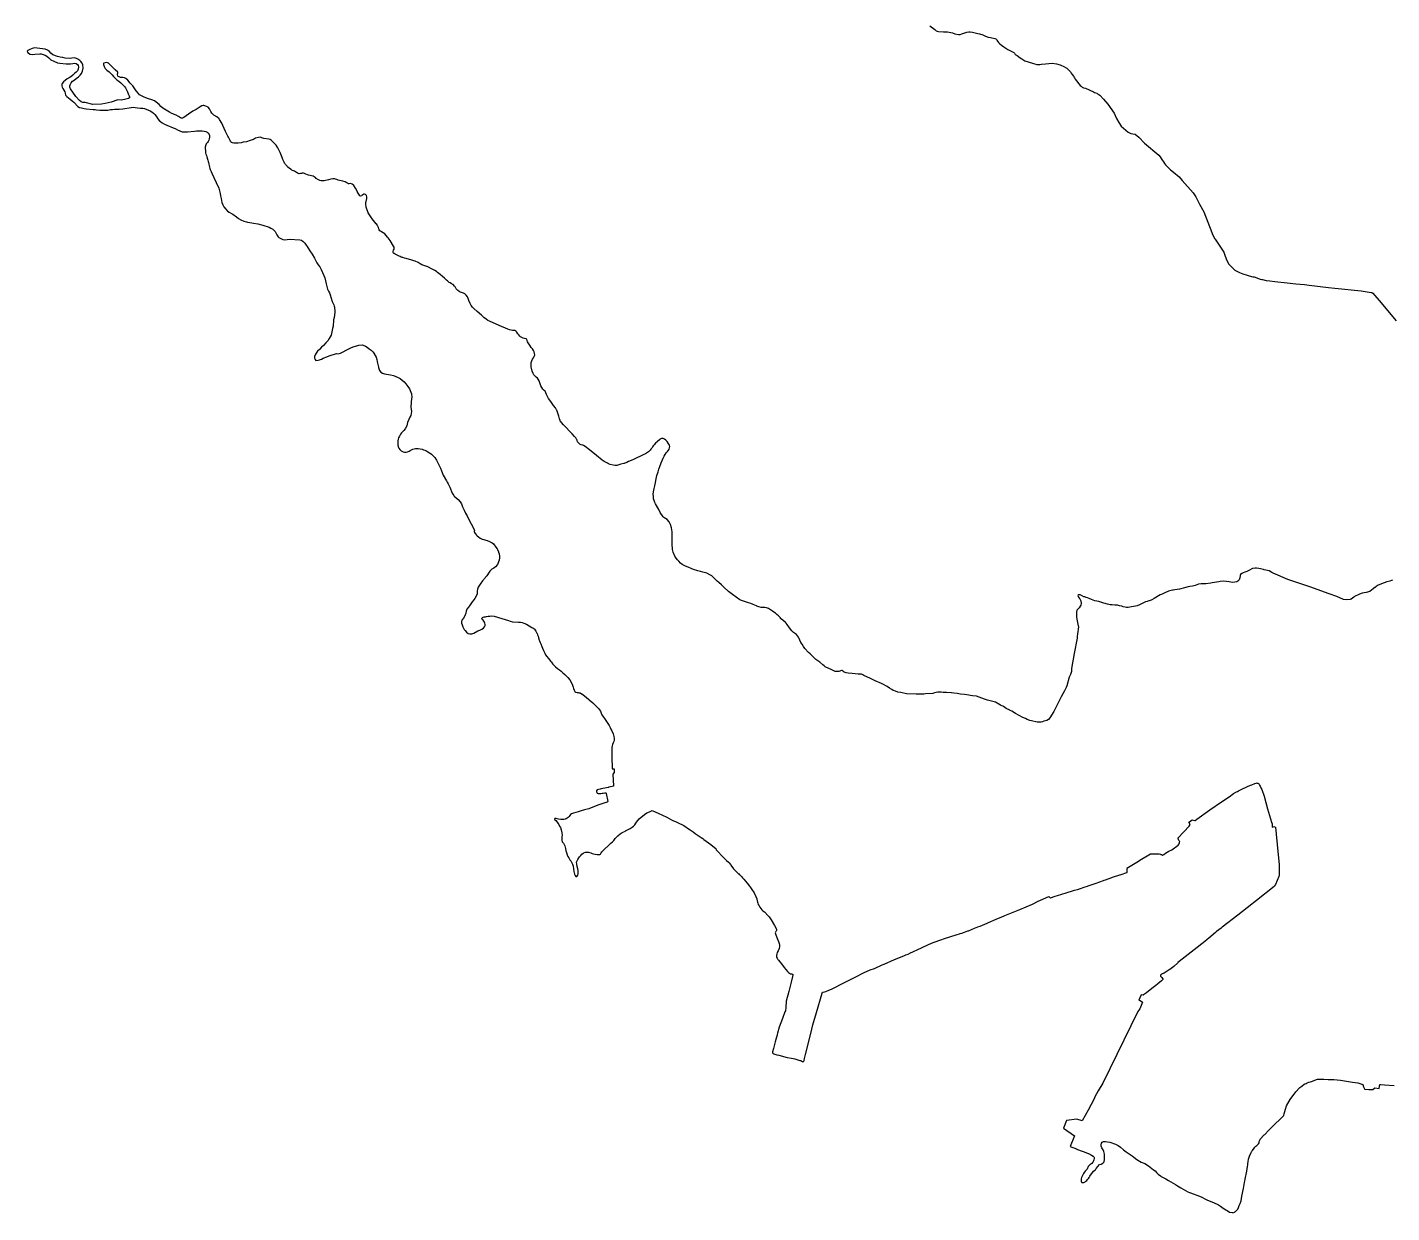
# Model space of a CAD drawing. Header units: inches. Extents: x 1341578 to 1502124, y 557203 to 748561.
# Drawn here: x 1469125 to 1472535, y 598715 to 601677 of the extents above; entities that cross this region are included whole.
import ezdxf

# ---------------------------------------------------------------- set-up
doc = ezdxf.new("R2010")
doc.units = ezdxf.units.IN
doc.header["$MEASUREMENT"] = 0
doc.layers.add('Zipcode', color=7, linetype='Continuous')

msp = doc.modelspace()

# ---------------------------------------------------------------- linework, layer by layer
at = {"layer": 'Zipcode'}
for points in [[(1471380.5, 601681), (1471393.2, 601671.6), (1471396.7, 601668.8), (1471399.4, 601667.5), (1471402.9, 601666.6), (1471414.9, 601666.2), (1471424.7, 601665.9), (1471437.8, 601663.6), (1471443.4, 601661.2), (1471452.8, 601659.1), (1471454.8, 601659), (1471457.1, 601659.4), (1471460.8, 601660.9), (1471463.6, 601662.1), (1471473.2, 601664.8), (1471478.1, 601665.8), (1471481.7, 601665.7), (1471487.3, 601664.9), (1471500.6, 601661.8), (1471505.2, 601660.9), (1471513.4, 601658.3), (1471520, 601655.4), (1471526.5, 601652.6), (1471532.4, 601651.4), (1471543.3, 601649.2), (1471545.4, 601648.5), (1471547.3, 601646.9), (1471548.4, 601645.2), (1471548.5, 601645.2), (1471550.3, 601642.2), (1471552.4, 601639.3), (1471555.4, 601636.2), (1471559.8, 601632.9), (1471565.5, 601628.7), (1471576, 601621.8), (1471591, 601614.3), (1471592.1, 601612.5), (1471592.9, 601611.1), (1471594.1, 601609.7), (1471595.9, 601608.4), (1471599.2, 601606.4), (1471606.8, 601601.2), (1471611.1, 601598.3), (1471618.5, 601593.8), (1471637.3, 601587.8), (1471648, 601584.5), (1471651.2, 601584.2), (1471656.1, 601584.5), (1471658.8, 601584.9), (1471660.1, 601585.1), (1471669.8, 601586.3), (1471686.6, 601587.7), (1471697.8, 601586), (1471706.6, 601583.5), (1471709.6, 601582.1), (1471714.4, 601579.8), (1471723.6, 601575.4), (1471728.6, 601570.3), (1471732, 601565.9), (1471734.4, 601562.6), (1471736.9, 601559.1), (1471739.5, 601555.2), (1471740.6, 601553.3), (1471742.2, 601550.7), (1471744.4, 601547.4), (1471756.3, 601532.1), (1471758.7, 601530.1), (1471761.9, 601528), (1471765.1, 601526.4), (1471769.7, 601524.9), (1471790, 601515.9), (1471792.6, 601514.7), (1471798, 601512.3), (1471800.2, 601511.4), (1471803.2, 601509.5), (1471805.5, 601507.5), (1471814.7, 601497.5), (1471825.9, 601484.9), (1471841.7, 601462.4), (1471844.1, 601457.2), (1471847.2, 601449.8), (1471853.1, 601439.3), (1471859.2, 601430.4), (1471876.7, 601415), (1471883.3, 601411.9), (1471888.5, 601410.7), (1471894.1, 601410), (1471902.8, 601403.1), (1471917.7, 601387.8), (1471953.2, 601357.4), (1471956.1, 601353.6), (1471958.8, 601349.2), (1471961.9, 601344.8), (1471964.4, 601341.5), (1471967.5, 601337.3), (1471970, 601333.9), (1471982.3, 601321), (1471990, 601315.3), (1472003.8, 601303.7), (1472011.8, 601294.3), (1472038.9, 601263.4), (1472042.2, 601258.8), (1472046, 601253.4), (1472055, 601235.5), (1472065.4, 601215.9), (1472085.4, 601164.2), (1472086.4, 601162.2), (1472092.4, 601149.6), (1472093.8, 601147.5), (1472104.2, 601132.9), (1472110.9, 601123), (1472115.2, 601115.7), (1472117.4, 601110.4), (1472119.3, 601105.1), (1472120.4, 601101.1), (1472122.1, 601096), (1472127.7, 601085.1), (1472134.6, 601078.4), (1472140.2, 601073.2), (1472143.4, 601070.6), (1472155, 601065), (1472163.2, 601061.3), (1472174.1, 601058), (1472179, 601056.4), (1472187.8, 601054.1), (1472191.1, 601053.5), (1472206.5, 601047.8), (1472210.5, 601047), (1472211.9, 601046.7), (1472221.5, 601044.8), (1472230.7, 601043.8), (1472243.3, 601042), (1472273.5, 601038.7), (1472295.6, 601036.6), (1472317, 601034.4), (1472323.1, 601033.8), (1472329.2, 601033.2), (1472377.2, 601027.5), (1472393, 601025.6), (1472458.4, 601018.4), (1472483.7, 601014.8), (1472485.5, 601014.5), (1472487.6, 601013.2), (1472493.3, 601007.5), (1472503.7, 600994.7), (1472546.3, 600944)], [(1472537.2, 600296), (1472534.5, 600295), (1472530.4, 600293.7), (1472523.3, 600291.4), (1472509.2, 600286.4), (1472499.7, 600282.2), (1472495, 600279), (1472493.5, 600277.8), (1472493.2, 600277.6), (1472489.6, 600274.9), (1472488.8, 600274.3), (1472480.3, 600267.3), (1472471.4, 600264.7), (1472461.5, 600263.7), (1472454.5, 600260.8), (1472452.8, 600260.1), (1472442.2, 600255.3), (1472440.2, 600253.6), (1472436.7, 600250.7), (1472436.7, 600250.7), (1472433.4, 600248.5), (1472430.9, 600247.9), (1472421, 600246.5), (1472414.9, 600247.7), (1472398.2, 600254.8), (1472378.6, 600262.1), (1472330.5, 600279), (1472300.5, 600289.1), (1472280.5, 600295.8), (1472275.6, 600297.9), (1472239.2, 600313.7), (1472235.7, 600315.3), (1472228.9, 600319), (1472225, 600319.9), (1472216.6, 600321.8), (1472214.8, 600322.3), (1472203.2, 600325.3), (1472197.4, 600326.2), (1472193.6, 600326), (1472186.9, 600324.6), (1472177.9, 600320.1), (1472173, 600317.9), (1472167.8, 600315.8), (1472163.8, 600313.9), (1472160.4, 600312.8), (1472157.5, 600310.4), (1472156.8, 600307.9), (1472155.3, 600301.3), (1472154.8, 600299.1), (1472153.5, 600296.6), (1472150.8, 600293.4), (1472147.7, 600291.8), (1472143.4, 600290.8), (1472136.9, 600290.4), (1472129.3, 600291.9), (1472122.5, 600292.9), (1472113.7, 600293), (1472106.8, 600292.2), (1472106.7, 600292.2), (1472103, 600291.9), (1472086.1, 600289.1), (1472082.7, 600288.5), (1472070.6, 600286.8), (1472063.8, 600286.7), (1472059, 600287), (1472052.6, 600286), (1472044.3, 600282.8), (1472037, 600280.9), (1472030.9, 600279.9), (1472026.1, 600278.8), (1472017, 600276.7), (1472004.5, 600273.6), (1471993.4, 600271.9), (1471989.3, 600271.1), (1471987.4, 600270.7), (1471977.5, 600268.1), (1471968.3, 600264.1), (1471962.8, 600261.8), (1471958.7, 600260.3), (1471956.7, 600259.1), (1471941.3, 600250.1), (1471935.5, 600246.7), (1471933.8, 600246), (1471928.6, 600243.9), (1471928.4, 600243.8), (1471924.3, 600242.9), (1471919.7, 600241.7), (1471914.5, 600239), (1471904.9, 600234.2), (1471899.1, 600231.7), (1471894.9, 600230.8), (1471884.6, 600229.1), (1471876.7, 600227.7), (1471872.3, 600227.5), (1471868.9, 600228), (1471864.1, 600229.2), (1471860.6, 600230.5), (1471860.3, 600230.6), (1471854.5, 600231.9), (1471849.9, 600233), (1471843.1, 600233.7), (1471836.6, 600233.9), (1471831.9, 600234.2), (1471825.2, 600235.8), (1471815.6, 600238), (1471808, 600240.9), (1471803, 600242.5), (1471793.3, 600244.4), (1471784.7, 600247.6), (1471779.4, 600250.3), (1471774.8, 600252.1), (1471771.4, 600252.9), (1471768.2, 600253.9), (1471765.9, 600254.6), (1471760.2, 600257.4), (1471756.2, 600258.8), (1471753.3, 600259.1), (1471751.6, 600259.2), (1471750.8, 600257.5), (1471752.5, 600253.7), (1471755.3, 600249.7), (1471755.4, 600249.5), (1471757.9, 600244.6), (1471758.9, 600238.4), (1471758.1, 600233.2), (1471756.7, 600230.6), (1471753.8, 600227), (1471750.7, 600223.4), (1471750, 600222.7), (1471748, 600220.5), (1471747.2, 600215), (1471747.4, 600203.4), (1471749.3, 600194.1), (1471750.9, 600186.1), (1471752, 600178.1), (1471751.8, 600174.5), (1471751.7, 600172.6), (1471750.6, 600167.4), (1471749.7, 600161.8), (1471749.1, 600155), (1471748.7, 600151.3), (1471741.5, 600112.6), (1471735, 600075.3), (1471734.5, 600067.8), (1471732, 600060.1), (1471729.2, 600053.2), (1471723, 600031.9), (1471721.6, 600028), (1471717, 600019.3), (1471709.1, 600004.1), (1471697.8, 599981.2), (1471691.1, 599967.3), (1471680.8, 599951.8), (1471677.3, 599948), (1471673, 599945.1), (1471669.8, 599944.2), (1471666.1, 599943.5), (1471663.9, 599942.3), (1471662.7, 599941.6), (1471659.5, 599941), (1471658.3, 599940.9), (1471648.9, 599940.8), (1471634.8, 599944.3), (1471630.8, 599945.2), (1471624.4, 599947.7), (1471619.8, 599949.8), (1471613.7, 599952.5), (1471604.5, 599957.8), (1471594.7, 599963.1), (1471585.6, 599968.3), (1471582, 599970.3), (1471581, 599970.9), (1471571.9, 599975.6), (1471564.7, 599979.9), (1471557.3, 599983.9), (1471545.1, 599990.8), (1471525.2, 599995.8), (1471517.9, 599998.5), (1471510.6, 600001.3), (1471497.1, 600005.7), (1471487.9, 600007), (1471473.4, 600009), (1471467.1, 600010.1), (1471457.8, 600011.4), (1471449, 600012.5), (1471440.5, 600013.5), (1471434.8, 600014.3), (1471434.1, 600014.4), (1471422.7, 600015), (1471414.5, 600015.2), (1471409, 600015.6), (1471403.9, 600016.3), (1471400.6, 600016.1), (1471396.7, 600014.9), (1471392.9, 600014), (1471388.7, 600013), (1471370, 600011.5), (1471366, 600011.4), (1471362.2, 600011.1), (1471358.2, 600011), (1471352.5, 600010.8), (1471346.5, 600010.6), (1471322.3, 600012.2), (1471308.5, 600014.8), (1471300.7, 600016), (1471294.8, 600018.1), (1471289.5, 600020.3), (1471285.6, 600022.3), (1471280.1, 600026.2), (1471274.3, 600030.3), (1471261.6, 600036.8), (1471261.6, 600036.8), (1471259.8, 600037.7), (1471244.6, 600044.2), (1471244.6, 600044.2), (1471230.8, 600050.9), (1471217.3, 600056.4), (1471215.9, 600057.6), (1471213.7, 600059.1), (1471210, 600060.9), (1471206.4, 600061.3), (1471206.2, 600061.3), (1471201.5, 600061), (1471194, 600061.4), (1471186.5, 600062.3), (1471176.8, 600063.5), (1471172.2, 600064.7), (1471166.5, 600066), (1471164.5, 600067.6), (1471163.4, 600068.9), (1471162.1, 600070.1), (1471159.8, 600070.3), (1471153.6, 600067.5), (1471152, 600067.4), (1471148.8, 600067.3), (1471144.5, 600067.7), (1471134.5, 600072.3), (1471128.5, 600075), (1471119.7, 600079.6), (1471117.2, 600081.6), (1471113.5, 600084.6), (1471106, 600091), (1471096.4, 600098), (1471091.3, 600102.5), (1471085.6, 600107.9), (1471081.5, 600111.5), (1471077.9, 600115.1), (1471068.3, 600125.5), (1471064.9, 600130.2), (1471061.6, 600135.6), (1471058.8, 600140.3), (1471056.2, 600146), (1471054.5, 600150.1), (1471052.7, 600153.6), (1471047.9, 600160.2), (1471045, 600162.1), (1471040, 600165.2), (1471036, 600169.6), (1471030.2, 600176.7), (1471028.4, 600179), (1471028.2, 600179.3), (1471026.3, 600182.8), (1471024.6, 600185), (1471021.9, 600188.6), (1471020.6, 600189.7), (1471013.5, 600195.8), (1471008.1, 600200.2), (1471007.3, 600201.7), (1471005.9, 600203.8), (1471002.9, 600207), (1470998.9, 600210.3), (1470995.2, 600213.1), (1470990.9, 600216.3), (1470988.1, 600218.1), (1470982.6, 600221.7), (1470977.6, 600224.8), (1470972.4, 600226.5), (1470968.3, 600227.4), (1470964.5, 600227.4), (1470964.3, 600227.4), (1470959.6, 600227.3), (1470953.5, 600229.1), (1470951.2, 600230), (1470948.9, 600231.1), (1470948.1, 600231.4), (1470943.6, 600233.3), (1470939.5, 600235.3), (1470933.7, 600237.7), (1470927.9, 600239.5), (1470915, 600243.6), (1470910.4, 600245.4), (1470906.2, 600247), (1470887.4, 600259.9), (1470884.2, 600262.3), (1470877.8, 600267.4), (1470866.4, 600278), (1470860.1, 600283.8), (1470853.4, 600290), (1470849.7, 600293.3), (1470844.7, 600298.7), (1470836, 600306.3), (1470831.3, 600309.2), (1470823.5, 600313.5), (1470813.6, 600316), (1470807.6, 600317.9), (1470801.1, 600319.5), (1470790.1, 600322.6), (1470784.6, 600324.7), (1470782.7, 600325.7), (1470778.5, 600327.9), (1470768.5, 600331.4), (1470765.1, 600333.3), (1470762.2, 600335.2), (1470758.1, 600338.7), (1470753.5, 600343.3), (1470750.5, 600346.3), (1470746.9, 600350.5), (1470743.9, 600355.6), (1470739.7, 600366.2), (1470738.2, 600372.8), (1470737.7, 600377.8), (1470737.2, 600381.6), (1470737, 600398.6), (1470737.3, 600411.5), (1470736.8, 600416.8), (1470736.2, 600421.8), (1470735, 600426.8), (1470732.7, 600435.1), (1470729.9, 600441.2), (1470724.6, 600447.8), (1470720.6, 600450.1), (1470718.9, 600451), (1470716, 600452.5), (1470714.3, 600454.4), (1470710.8, 600458.8), (1470710.3, 600459.8), (1470707.2, 600465.3), (1470703.7, 600472.8), (1470695.6, 600486.5), (1470693.8, 600490.3), (1470691.9, 600495), (1470690.7, 600499.2), (1470690, 600505), (1470689.9, 600510.4), (1470690.6, 600516.7), (1470692.2, 600524.5), (1470693.3, 600531.3), (1470699, 600557.6), (1470702.2, 600566.9), (1470703.9, 600572.9), (1470706.2, 600580), (1470709.1, 600589.2), (1470714.5, 600600.8), (1470716.8, 600605.6), (1470719.5, 600610), (1470722.2, 600613.8), (1470725.2, 600617), (1470727.7, 600620.3), (1470729.4, 600623.1), (1470731, 600629.8), (1470730.4, 600632.8), (1470727.4, 600638), (1470724.1, 600642.7), (1470720.8, 600645.9), (1470717.9, 600648.2), (1470714.8, 600649.7), (1470712.4, 600649.9), (1470710, 600649.6), (1470707.2, 600648.4), (1470705.8, 600647.4), (1470699.8, 600641.6), (1470695.5, 600637.8), (1470692.1, 600634.1), (1470689.7, 600631.2), (1470687.9, 600628.7), (1470685.9, 600626), (1470684, 600623.3), (1470681.8, 600620.3), (1470678, 600616.5), (1470670.1, 600611.6), (1470666.5, 600610), (1470662.5, 600608), (1470657.5, 600605.5), (1470648.5, 600601.6), (1470645, 600600.1), (1470640, 600597.6), (1470634.4, 600594.9), (1470628, 600592.3), (1470623.3, 600590), (1470622.6, 600589.7), (1470617, 600587.5), (1470616.4, 600587.2), (1470609.1, 600585.5), (1470598.6, 600582.6), (1470594.6, 600582.5), (1470589.3, 600583.1), (1470589.2, 600583.1), (1470582.2, 600584.8), (1470577.9, 600586.8), (1470575, 600588.1), (1470571.8, 600589.5), (1470567.3, 600592), (1470561.8, 600596.1), (1470548, 600607.1), (1470530.3, 600621.6), (1470519.4, 600629.9), (1470515.5, 600632.7), (1470513.5, 600633.5), (1470509.9, 600634), (1470509.8, 600634), (1470506.7, 600635.2), (1470502.8, 600638.7), (1470500.6, 600641.5), (1470499.2, 600644.9), (1470498.4, 600647.3), (1470498.1, 600648.1), (1470495.9, 600651.2), (1470492.9, 600654.6), (1470486.7, 600661.5), (1470465.5, 600683.9), (1470460.1, 600689.7), (1470458.1, 600691.8), (1470456.9, 600694.6), (1470455.4, 600698.7), (1470455.3, 600699.3), (1470453.6, 600705.9), (1470452, 600710.8), (1470450.3, 600715.9), (1470448.4, 600720.7), (1470448.1, 600721.3), (1470445.5, 600726.1), (1470440.1, 600732.6), (1470436.9, 600737.2), (1470433.6, 600742.1), (1470428.3, 600750.1), (1470423.3, 600759.4), (1470421.6, 600764), (1470419.4, 600767.9), (1470417.5, 600769.9), (1470413.9, 600773.1), (1470411.6, 600777.1), (1470409.1, 600781.8), (1470404.4, 600794.3), (1470402.3, 600798.4), (1470400.1, 600800.8), (1470397.3, 600803.1), (1470394.4, 600805.8), (1470391.7, 600808.8), (1470389.3, 600812.5), (1470387.1, 600818.2), (1470385, 600828.8), (1470384.8, 600834.6), (1470384.9, 600839.9), (1470386, 600843.9), (1470388.1, 600848.2), (1470390.5, 600851.5), (1470392.3, 600854.7), (1470393.4, 600859.1), (1470393.2, 600862.6), (1470392.1, 600866.3), (1470390.5, 600869.5), (1470387.7, 600873.9), (1470384.8, 600877.4), (1470382.2, 600881.5), (1470378.8, 600886.1), (1470375.6, 600891.5), (1470374.6, 600894.5), (1470373.5, 600897.7), (1470371.9, 600899.1), (1470368.1, 600900.1), (1470364.8, 600900.7), (1470361, 600902.1), (1470357.9, 600904.2), (1470356.5, 600905.7), (1470353.7, 600908.8), (1470351.5, 600911.6), (1470348.7, 600915.3), (1470346.4, 600918.1), (1470344, 600919.4), (1470342.2, 600919.8), (1470340.2, 600919.7), (1470337.9, 600919.8), (1470334.7, 600920.4), (1470330.9, 600921.4), (1470326.1, 600923.3), (1470304.3, 600932.5), (1470280.8, 600942.8), (1470276.5, 600944.5), (1470271.8, 600947.8), (1470266.2, 600951.9), (1470260.4, 600958.3), (1470249.9, 600966.9), (1470241, 600974.6), (1470237.8, 600977.8), (1470235.1, 600982.1), (1470231.8, 600987), (1470228.7, 600994.5), (1470227.2, 600999.4), (1470226, 601002.1), (1470225.3, 601003.6), (1470222.2, 601008), (1470218.9, 601011.1), (1470215.2, 601012.9), (1470210.8, 601014.5), (1470207.6, 601015.8), (1470204.5, 601017.5), (1470204.2, 601017.7), (1470201.3, 601019.3), (1470197.6, 601023.9), (1470195.3, 601027.5), (1470194.3, 601028.9), (1470193, 601030.8), (1470189.7, 601034.5), (1470185.8, 601036.6), (1470182.6, 601038.4), (1470180, 601040), (1470177.2, 601042.1), (1470176.6, 601042.6), (1470175.3, 601043.8), (1470173.1, 601045.7), (1470168, 601050.6), (1470163, 601054.5), (1470156.9, 601059.8), (1470153.8, 601062.3), (1470150.8, 601064.8), (1470148, 601067.1), (1470148, 601067.2), (1470144, 601070), (1470139, 601072.5), (1470124.6, 601079.2), (1470124.2, 601079.3), (1470111.3, 601084.1), (1470107.4, 601086.1), (1470102.3, 601089.2), (1470094.7, 601092.5), (1470091.7, 601093.8), (1470086.6, 601095.3), (1470071.9, 601099.4), (1470067.9, 601100.7), (1470063.6, 601101.7), (1470062.5, 601102.1), (1470059.4, 601103.1), (1470057.4, 601104.2), (1470054.9, 601105.6), (1470044.6, 601110.7), (1470042.4, 601112), (1470040.9, 601113.2), (1470039.7, 601114.8), (1470039.4, 601116.8), (1470040.6, 601120.2), (1470042, 601123.3), (1470042.6, 601125.5), (1470042, 601127.5), (1470040.4, 601130.5), (1470032.2, 601144.6), (1470027.2, 601151), (1470026.1, 601152.4), (1470025.6, 601153), (1470018.8, 601161.1), (1470010.5, 601166.5), (1470007.8, 601167.8), (1470006.3, 601169.1), (1470005.1, 601171.1), (1470004.3, 601173.3), (1470002.8, 601177.2), (1470001.5, 601180.1), (1470000.5, 601181.6), (1469999.4, 601183.5), (1469998.1, 601185.8), (1469997.9, 601186.2), (1469997.7, 601186.4), (1469987, 601198.7), (1469981.9, 601206), (1469977.2, 601213.8), (1469972.4, 601227.8), (1469972.2, 601228.3), (1469971.4, 601235.3), (1469971.3, 601238.8), (1469973.9, 601249.9), (1469974.1, 601253.4), (1469973.1, 601257.2), (1469971, 601259.6), (1469968.3, 601260.3), (1469966, 601260.2), (1469963.7, 601258.8), (1469961.7, 601257.1), (1469961.1, 601256.5), (1469958.5, 601255.1), (1469957.8, 601255.1), (1469956.3, 601256), (1469949.7, 601266.8), (1469948.7, 601269.7), (1469945.7, 601275.2), (1469941.1, 601282), (1469937.6, 601285.7), (1469933, 601286.9), (1469930.1, 601286.2), (1469927.8, 601286.1), (1469925.3, 601287.5), (1469922.5, 601289.8), (1469919.7, 601291.4), (1469914.2, 601292.8), (1469905.3, 601294.5), (1469902.2, 601295.4), (1469898.7, 601296.8), (1469896, 601297.8), (1469892.8, 601298.4), (1469888.6, 601298.6), (1469884.2, 601297.4), (1469878, 601296.2), (1469867.3, 601293.9), (1469864.1, 601293.6), (1469860, 601294), (1469856.8, 601294.6), (1469852.9, 601295.8), (1469847.2, 601299.4), (1469845.4, 601301.8), (1469842.4, 601303.8), (1469839.5, 601305), (1469835.5, 601306), (1469832.1, 601306.9), (1469828.6, 601307.7), (1469825.6, 601308.9), (1469821.8, 601310.5), (1469817.9, 601312.2), (1469815.4, 601312.9), (1469812.3, 601312.9), (1469810.8, 601312.3), (1469808.1, 601311.6), (1469804.7, 601311.5), (1469802.1, 601312), (1469799.8, 601313.3), (1469797.9, 601314.6), (1469795.5, 601316.2), (1469793.4, 601317.5), (1469788.5, 601319.5), (1469786.8, 601320.7), (1469785, 601322), (1469781.1, 601324.8), (1469776, 601328.7), (1469774.9, 601330.1), (1469771.6, 601334), (1469770.9, 601334.8), (1469769.5, 601336.2), (1469768.4, 601338.1), (1469767.2, 601340.5), (1469765.7, 601344), (1469764.3, 601346.7), (1469762.8, 601351.7), (1469760.9, 601356.1), (1469757.2, 601364.7), (1469756.1, 601367.8), (1469753.9, 601371.1), (1469751.5, 601375.9), (1469747.2, 601382.4), (1469742.5, 601388), (1469739, 601391.4), (1469734.9, 601395.3), (1469732.3, 601397.1), (1469729.1, 601397.6), (1469716.7, 601399.3), (1469711.2, 601401.4), (1469708.1, 601402.6), (1469703.1, 601401.9), (1469696.1, 601400.3), (1469690.8, 601397.2), (1469682.5, 601394), (1469672.9, 601391.4), (1469664.7, 601389.9), (1469659.7, 601388.9), (1469652.3, 601387.5), (1469645.3, 601387.5), (1469643.6, 601387.5), (1469641.4, 601387.8), (1469637.9, 601388.3), (1469636.4, 601389.2), (1469635.8, 601389.7), (1469633.3, 601392.1), (1469632.4, 601394.3), (1469631.9, 601395.7), (1469628.1, 601402.6), (1469626.6, 601405.5), (1469624, 601410.6), (1469620.4, 601417), (1469613.8, 601431.7), (1469611.5, 601437.9), (1469605.7, 601447.3), (1469605, 601448.4), (1469599.5, 601453.3), (1469591.9, 601457.6), (1469586.5, 601462.4), (1469584, 601467), (1469580.9, 601473.2), (1469577.5, 601477.5), (1469569.5, 601481.4), (1469567, 601481.7), (1469565, 601481.9), (1469561.5, 601481.2), (1469557.5, 601478.8), (1469547.1, 601471.6), (1469538.8, 601467.4), (1469528.2, 601460.5), (1469516.5, 601451.9), (1469513.4, 601450.4), (1469510.6, 601450.1), (1469508, 601450.8), (1469503.3, 601454.1), (1469497.9, 601457.9), (1469486.7, 601462.2), (1469481.1, 601465.4), (1469472.6, 601470.6), (1469464.3, 601475.4), (1469459.5, 601479.7), (1469454.7, 601484.4), (1469443.3, 601493.8), (1469436.7, 601496.3), (1469428.4, 601498.2), (1469417.6, 601502.4), (1469410.6, 601505.7), (1469406, 601508.9), (1469403, 601511.9), (1469397.9, 601518.6), (1469389.3, 601530.7), (1469384.3, 601536.2), (1469382.9, 601537.7), (1469376.4, 601544.9), (1469371.5, 601549.3), (1469368.8, 601551), (1469364.6, 601552.2), (1469361.5, 601552.1), (1469358.3, 601552.2), (1469355.1, 601553.1), (1469352.8, 601554.6), (1469351.5, 601556.1), (1469350.7, 601559.1), (1469351.1, 601560.8), (1469351.8, 601562.8), (1469352.1, 601564), (1469352.1, 601565), (1469344.9, 601571.2), (1469341.7, 601574), (1469336.9, 601578.9), (1469332.7, 601583.5), (1469328.1, 601587.6), (1469326.2, 601588.1), (1469323.4, 601588.9), (1469320, 601588.8), (1469317.1, 601588), (1469316.2, 601586.6), (1469316, 601584), (1469317.2, 601579.2), (1469319.7, 601574.3), (1469324.1, 601569.8), (1469329.7, 601565.9), (1469337.3, 601558.1), (1469340.7, 601554.6), (1469345.1, 601550.3), (1469349.6, 601546.2), (1469354.3, 601542.4), (1469359, 601538.5), (1469364.4, 601533.7), (1469368, 601529.5), (1469370.8, 601525.8), (1469373.7, 601521.2), (1469376.3, 601515.9), (1469377.7, 601511.2), (1469379.8, 601506), (1469380.6, 601503.8), (1469380.6, 601500.8), (1469378.3, 601499.3), (1469372, 601497.3), (1469360.8, 601495.6), (1469352, 601495.7), (1469335.1, 601490.5), (1469320.1, 601487.2), (1469311, 601485.6), (1469289, 601484.5), (1469270.4, 601489), (1469264.3, 601489.4), (1469259.9, 601490.9), (1469255.9, 601494.2), (1469247.1, 601504), (1469233.4, 601523.1), (1469231.7, 601527.3), (1469231.8, 601530.6), (1469232.9, 601533.6), (1469235, 601538.1), (1469238.4, 601542.4), (1469242.5, 601545.4), (1469247.7, 601549), (1469253.2, 601553.3), (1469257.9, 601557.9), (1469261.1, 601562.2), (1469263.6, 601567.5), (1469265.2, 601575.2), (1469264.4, 601583.1), (1469262.2, 601587.4), (1469259.4, 601591.8), (1469256.9, 601594.6), (1469252, 601597.8), (1469248.3, 601599.7), (1469243.5, 601600.6), (1469230.1, 601599.4), (1469220.5, 601600.1), (1469214.2, 601601.4), (1469208, 601602.6), (1469200.6, 601604.2), (1469188.9, 601608.8), (1469184.6, 601612.8), (1469181.1, 601616.8), (1469176.2, 601620.4), (1469170.3, 601622.3), (1469163.7, 601623.5), (1469150.5, 601625.5), (1469144.7, 601625.6), (1469137.5, 601623.9), (1469129.9, 601620.7), (1469126.8, 601619), (1469125.5, 601617.8), (1469125.8, 601615.2), (1469127.9, 601612.9), (1469128.1, 601612.6), (1469132.3, 601610.5), (1469137.4, 601609.6), (1469144.6, 601610.4), (1469156.5, 601611.3), (1469160.5, 601610.8), (1469165.5, 601609.5), (1469170, 601607.5), (1469174, 601604.8), (1469178.9, 601600.7), (1469184.5, 601596.2), (1469191.4, 601592.4), (1469200.9, 601588.5), (1469206.6, 601587.3), (1469222.9, 601586.1), (1469228, 601586.1), (1469233.3, 601586.2), (1469239.1, 601587.1), (1469243.3, 601587.4), (1469247.8, 601586.4), (1469251.3, 601584), (1469252.7, 601581.8), (1469253.7, 601578.2), (1469252.7, 601573), (1469250.6, 601568.6), (1469247.7, 601565.2), (1469243.7, 601561.8), (1469239.6, 601557.7), (1469234.3, 601553.7), (1469229.8, 601550.9), (1469225.2, 601548.2), (1469220.2, 601544.5), (1469215.9, 601541.3), (1469213, 601537.2), (1469212.1, 601534.6), (1469211.9, 601530.8), (1469212.9, 601527.5), (1469214.4, 601524.1), (1469216.9, 601520.4), (1469219.1, 601515.9), (1469219.9, 601512.3), (1469221.2, 601508.1), (1469224.3, 601504.1), (1469228.3, 601500.7), (1469232.5, 601497.7), (1469237.9, 601493.4), (1469241.5, 601490.2), (1469251.9, 601479.6), (1469256, 601477), (1469260.6, 601475.9), (1469267.7, 601474.6), (1469272.9, 601473.8), (1469290.3, 601472.1), (1469294.7, 601471.8), (1469298.7, 601471.3), (1469306.5, 601470.5), (1469314.8, 601470.2), (1469321.3, 601470), (1469326.6, 601470.2), (1469330, 601470.8), (1469333.2, 601471.6), (1469338.3, 601472.1), (1469343.7, 601472.4), (1469349.5, 601472.4), (1469355.1, 601472.3), (1469364, 601473.4), (1469385.1, 601477.1), (1469389.8, 601477.3), (1469394.9, 601477.1), (1469400.9, 601476.1), (1469408.1, 601475.5), (1469414.3, 601474.9), (1469418.6, 601474), (1469432.9, 601468.3), (1469436.6, 601466.3), (1469440.7, 601463), (1469444.3, 601459.1), (1469447.2, 601455.1), (1469451.6, 601448.8), (1469455, 601444.7), (1469458, 601441.8), (1469462.3, 601438.4), (1469468.6, 601435.1), (1469474, 601432.7), (1469489.7, 601426.3), (1469494.8, 601424), (1469501, 601421.1), (1469506.6, 601418.5), (1469512.1, 601416.4), (1469516.4, 601415.7), (1469521.1, 601415.7), (1469524.2, 601416.1), (1469525.8, 601416.4), (1469543.6, 601417.9), (1469548.4, 601418.5), (1469552.4, 601418.6), (1469557.6, 601418.5), (1469562.2, 601418.3), (1469567.6, 601417.4), (1469571.5, 601416.6), (1469575.2, 601415), (1469577.7, 601412.9), (1469579.6, 601409.8), (1469580.5, 601406.5), (1469580.5, 601402.6), (1469579.8, 601398.5), (1469578.8, 601395.2), (1469577.4, 601392.2), (1469575.4, 601389.5), (1469573.5, 601387.1), (1469572.8, 601386.2), (1469571.8, 601384), (1469570, 601377.7), (1469570.6, 601365.5), (1469571.1, 601363.4), (1469572, 601359.9), (1469572.9, 601356.7), (1469573.8, 601353.8), (1469574.8, 601351.3), (1469575.1, 601350.2), (1469576.6, 601345.6), (1469577.7, 601341.9), (1469577.7, 601341.8), (1469578.4, 601339.4), (1469580.5, 601328.2), (1469581.4, 601324.4), (1469582.2, 601321.9), (1469584.6, 601316.7), (1469586.4, 601313.1), (1469591.7, 601301.9), (1469597.6, 601289.6), (1469599.5, 601285.5), (1469602.3, 601279.2), (1469604.2, 601275.1), (1469606.2, 601268.6), (1469607.7, 601261.9), (1469608.6, 601255.8), (1469609.7, 601249.7), (1469610.5, 601244.6), (1469611.7, 601239.4), (1469614.1, 601233.6), (1469616.8, 601228.4), (1469621.4, 601222.5), (1469625.8, 601218.2), (1469629.7, 601215), (1469635.5, 601212.2), (1469639.5, 601210), (1469648.1, 601203.3), (1469653, 601199.6), (1469659.2, 601196.3), (1469666.4, 601193.1), (1469673.1, 601191), (1469676, 601190.5), (1469681.7, 601189.7), (1469686.2, 601188.9), (1469691, 601188.2), (1469701.9, 601186.1), (1469714.3, 601182.9), (1469730.3, 601177.5), (1469734, 601175.7), (1469739.1, 601172.9), (1469742.7, 601169.6), (1469744.6, 601167.1), (1469746.2, 601164), (1469748.7, 601159.1), (1469752, 601154), (1469754.4, 601151.8), (1469763.9, 601147.4), (1469769, 601146.4), (1469780.9, 601147.6), (1469806.8, 601146.4), (1469810.5, 601145), (1469814.5, 601142.4), (1469819, 601137.6), (1469822, 601133.2), (1469824.7, 601129.5), (1469827.3, 601125.4), (1469831.7, 601118.5), (1469837, 601110.5), (1469843.2, 601100.1), (1469847, 601092.3), (1469849.3, 601088.8), (1469852.4, 601084.1), (1469856.2, 601078.8), (1469860.1, 601071.8), (1469863.5, 601064.2), (1469866.8, 601057.4), (1469869.4, 601051.4), (1469872.7, 601036.5), (1469874.3, 601030), (1469875.9, 601023.2), (1469877.9, 601018.1), (1469880.3, 601013.7), (1469882.3, 601008.9), (1469887.6, 600991.9), (1469889.6, 600987.3), (1469891.1, 600983.4), (1469892.2, 600980.1), (1469892.9, 600977.6), (1469893.5, 600973.9), (1469893.8, 600972), (1469893.7, 600965.8), (1469893.1, 600958), (1469892.1, 600952), (1469890.9, 600946), (1469890.5, 600940), (1469890.2, 600936.1), (1469889.6, 600930.9), (1469888.2, 600924.4), (1469886.4, 600916.7), (1469884.6, 600907.8), (1469882.6, 600904.1), (1469880.2, 600899.3), (1469876.5, 600894.1), (1469871.9, 600889), (1469865.5, 600882.5), (1469860.5, 600877.8), (1469855.4, 600872.6), (1469850.9, 600868), (1469847, 600862.9), (1469844.8, 600858.5), (1469843.6, 600854.5), (1469843.6, 600850.4), (1469844.8, 600846.9), (1469846.6, 600844.6), (1469852.4, 600845.2), (1469855.5, 600846.1), (1469860.8, 600848.3), (1469864.9, 600850.2), (1469873.7, 600854), (1469879.6, 600856.7), (1469898.2, 600861.8), (1469902.3, 600861.6), (1469907.8, 600862.7), (1469914.5, 600866.3), (1469922.1, 600870.8), (1469934.1, 600876.1), (1469939.8, 600878.6), (1469954.1, 600882.9), (1469962.1, 600884), (1469968.7, 600881.6), (1469970.7, 600880.9), (1469975.2, 600877.7), (1469980.2, 600874), (1469984.8, 600870.3), (1469988.6, 600866.5), (1469992.3, 600861.8), (1469992.6, 600861.4), (1469997.2, 600852.8), (1469999, 600847.2), (1470000, 600842.1), (1470000.7, 600838.2), (1470002.9, 600828.2), (1470003.2, 600826.9), (1470005.8, 600820.1), (1470008.9, 600815.5), (1470013.1, 600812.7), (1470018.3, 600811.2), (1470022.8, 600810.6), (1470033.4, 600808.6), (1470040.9, 600807.1), (1470052.1, 600802.5), (1470056.9, 600799.8), (1470062.2, 600795.9), (1470066.9, 600791.2), (1470071.2, 600786), (1470076.4, 600779.4), (1470080.5, 600773.9), (1470084.1, 600765.9), (1470085.5, 600761.4), (1470085.6, 600760.4), (1470086.7, 600754.2), (1470086.8, 600753.4), (1470086, 600748.7), (1470084.7, 600741.5), (1470084.4, 600736.7), (1470084.1, 600732.6), (1470084.1, 600727.4), (1470084.7, 600723.3), (1470085.3, 600717.3), (1470085, 600712.7), (1470083.7, 600707.6), (1470081.7, 600703), (1470079.2, 600697.7), (1470076, 600689.8), (1470073.6, 600681.5), (1470070.1, 600674.3), (1470066.3, 600669.4), (1470060.9, 600663.9), (1470057.7, 600660.3), (1470055.4, 600655.9), (1470053.5, 600651.6), (1470052.1, 600648.1), (1470051.5, 600644.4), (1470051.1, 600639.6), (1470051.6, 600633.4), (1470052.2, 600630.8), (1470052.5, 600629.4), (1470054.2, 600625.3), (1470056.6, 600622), (1470059.7, 600619.4), (1470064.6, 600616.7), (1470068.5, 600615.6), (1470072.1, 600615.6), (1470075.6, 600616.2), (1470079.7, 600618.1), (1470082.6, 600619.8), (1470085.6, 600621.5), (1470089.2, 600623.1), (1470092.2, 600623.9), (1470092.4, 600623.9), (1470095.3, 600624.5), (1470098.5, 600624.7), (1470102.1, 600624.6), (1470112.4, 600622.9), (1470115.2, 600621.8), (1470118.9, 600620.7), (1470121.5, 600619.5), (1470126.6, 600616.7), (1470130.8, 600613.9), (1470132.4, 600612.8), (1470135.3, 600610.7), (1470140, 600606.5), (1470141.2, 600605.2), (1470144.3, 600602), (1470148.1, 600595.9), (1470151.7, 600589.4), (1470157.8, 600576.1), (1470160.6, 600569), (1470164.8, 600558.1), (1470173.1, 600543.9), (1470174.8, 600540.9), (1470177.2, 600536.9), (1470177.4, 600536.4), (1470181.3, 600527.9), (1470187.6, 600513), (1470188.8, 600510.5), (1470191.6, 600507), (1470192.6, 600505.9), (1470202.6, 600497.7), (1470207.4, 600491.7), (1470210.3, 600486.2), (1470213.4, 600479.2), (1470215.1, 600475.4), (1470217.1, 600470.9), (1470220.8, 600463.3), (1470222.8, 600459.5), (1470224.3, 600456.6), (1470227.4, 600450.4), (1470242.1, 600422.6), (1470242.8, 600420.1), (1470242.3, 600418.4), (1470242.4, 600416.5), (1470242.9, 600414.7), (1470244.7, 600412.1), (1470245.4, 600411.3), (1470248.2, 600408), (1470249.5, 600406.6), (1470252.7, 600403.8), (1470257.3, 600400.9), (1470262.3, 600398.1), (1470266, 600397.1), (1470271.2, 600396), (1470275, 600395), (1470280.8, 600392.4), (1470284, 600391.1), (1470287.1, 600389.5), (1470290.8, 600387), (1470296.7, 600378.7), (1470299.4, 600374.4), (1470300.3, 600372.5), (1470303, 600366.6), (1470303.3, 600365.9), (1470304.5, 600361.7), (1470305.7, 600356), (1470305.9, 600352), (1470304.9, 600346.2), (1470300.1, 600335.4), (1470295.1, 600328.8), (1470291.5, 600326), (1470289.7, 600324.9), (1470286.5, 600323.3), (1470284.5, 600321.8), (1470281.6, 600318.7), (1470279.6, 600315.5), (1470278.3, 600313), (1470275.9, 600308.8), (1470274.2, 600306.8), (1470267.5, 600299), (1470266.2, 600297.4), (1470263.2, 600293.9), (1470257.6, 600285.5), (1470251.8, 600278.1), (1470250.3, 600273.6), (1470249.7, 600268), (1470249.3, 600262), (1470247.3, 600256), (1470244.1, 600250.3), (1470241.3, 600246.5), (1470237.2, 600241.9), (1470230.4, 600232), (1470228, 600228.6), (1470224.2, 600223.2), (1470222.4, 600218.1), (1470221.3, 600213), (1470219.1, 600206.5), (1470215.3, 600200.7), (1470211.6, 600195.6), (1470210.5, 600192.4), (1470210.7, 600188.1), (1470211.8, 600184.2), (1470213.8, 600179.6), (1470215.7, 600175.7), (1470217.6, 600172.6), (1470219.6, 600169.9), (1470222.7, 600165.8), (1470227.4, 600162.4), (1470231.6, 600161.4), (1470236.4, 600161.7), (1470241.4, 600163.8), (1470251.7, 600168.9), (1470256.4, 600171.2), (1470261.4, 600173.8), (1470265.4, 600176.2), (1470267.9, 600179.1), (1470269.3, 600182.9), (1470269.5, 600185.4), (1470269, 600188.2), (1470267.8, 600190.7), (1470266.3, 600193.5), (1470264.6, 600195.7), (1470262.6, 600197.9), (1470261.7, 600199.6), (1470261.8, 600201.5), (1470262.7, 600202.7), (1470264.5, 600203.5), (1470267.1, 600203.9), (1470267.2, 600203.9), (1470270.1, 600204.5), (1470272.7, 600205), (1470277, 600205.6), (1470281.7, 600206.3), (1470285.7, 600206.6), (1470292.3, 600206.2), (1470311.6, 600199.9), (1470328, 600194.7), (1470332.3, 600193.3), (1470337.8, 600191.4), (1470352.7, 600191.1), (1470357.7, 600190.8), (1470362.4, 600190), (1470365.9, 600188.5), (1470372.7, 600185.8), (1470386.6, 600177.7), (1470389.1, 600176.6), (1470391.3, 600175.2), (1470392.6, 600173.8), (1470396.5, 600168.4), (1470397.4, 600166.8), (1470398.8, 600163.5), (1470399.4, 600162.2), (1470400.8, 600159.2), (1470402.2, 600155.8), (1470403.3, 600151.4), (1470404.9, 600145.8), (1470405.4, 600144.3), (1470407, 600140.1), (1470408.6, 600136.5), (1470411.4, 600130.1), (1470413.3, 600126), (1470415.7, 600120.3), (1470418.8, 600113.6), (1470420.7, 600109.6), (1470431.2, 600096), (1470433, 600093.8), (1470434.3, 600092.2), (1470437.6, 600087.9), (1470438.2, 600087.2), (1470439.9, 600084.9), (1470442.8, 600081.7), (1470445.8, 600079), (1470450.2, 600075.5), (1470455.2, 600071.7), (1470459.3, 600068.1), (1470463.5, 600064.3), (1470468.4, 600060.5), (1470476.2, 600053), (1470481.4, 600046.8), (1470486.9, 600036.4), (1470488.2, 600033.3), (1470489.7, 600028.9), (1470490.7, 600025), (1470491.9, 600020.9), (1470493.6, 600017.7), (1470495.9, 600015.8), (1470500, 600015.3), (1470501.9, 600015), (1470504.1, 600014.7), (1470507.4, 600014), (1470510.7, 600012.2), (1470511.4, 600011.7), (1470518.2, 600006.8), (1470527.9, 599998.5), (1470529.8, 599996.9), (1470538.5, 599989.6), (1470553.4, 599974.5), (1470555.7, 599971.6), (1470557.5, 599968.6), (1470559.6, 599963.9), (1470561, 599959.5), (1470561.2, 599959.1), (1470565.4, 599953.7), (1470567.9, 599950.5), (1470569.7, 599947.8), (1470579.5, 599932.8), (1470581.8, 599928), (1470584, 599923.4), (1470585, 599921.1), (1470589.8, 599912.2), (1470591.2, 599904.9), (1470592, 599900.4), (1470591.9, 599896.2), (1470591.2, 599893), (1470589.9, 599889.7), (1470588, 599885.1), (1470586.7, 599881.9), (1470586.1, 599877.5), (1470585.9, 599869.5), (1470586.1, 599855.2), (1470587.3, 599824.2), (1470589.4, 599824.2), (1470592.4, 599824.3), (1470592.4, 599823.9), (1470592.4, 599817), (1470592.4, 599815.6), (1470589.1, 599810.9), (1470588.6, 599810.2), (1470590.1, 599782), (1470590.1, 599780.8), (1470579.3, 599779), (1470579.1, 599778.9), (1470578, 599778.1), (1470577.4, 599777.6), (1470573.2, 599776.8), (1470559.9, 599774.1), (1470556.7, 599773.4), (1470552.6, 599772.7), (1470549.4, 599771.7), (1470548.2, 599769.8), (1470547.8, 599767.7), (1470548.5, 599765.7), (1470549.7, 599764), (1470551.8, 599763.2), (1470555.3, 599763), (1470557.1, 599763), (1470558.8, 599762.9), (1470562.2, 599763.4), (1470564.8, 599763.7), (1470568.8, 599764.5), (1470570.7, 599764.4), (1470571.2, 599764.1), (1470572.1, 599763.5), (1470572.3, 599763), (1470576, 599742.9), (1470575.5, 599742.2), (1470574.2, 599741.1), (1470574.2, 599741.1), (1470572, 599740.1), (1470571.5, 599740), (1470551.5, 599733.4), (1470528.7, 599724.7), (1470517.7, 599721.7), (1470509.5, 599719.4), (1470501.7, 599716.9), (1470490.6, 599713.3), (1470488.1, 599712.9), (1470485.3, 599712), (1470483.2, 599710.1), (1470481.4, 599707.8), (1470479.3, 599705.1), (1470477, 599703.1), (1470474.2, 599701), (1470471.8, 599699.5), (1470469.6, 599698.6), (1470466.6, 599697.8), (1470463.6, 599697.7), (1470458.6, 599698), (1470453.2, 599698.8), (1470449.3, 599699.9), (1470446.7, 599700.3), (1470445.1, 599700.4), (1470443.4, 599700.1), (1470442.8, 599699.5), (1470443.9, 599697.1), (1470446.3, 599695), (1470449.2, 599691.1), (1470451, 599688.4), (1470453.8, 599685), (1470455.6, 599681.6), (1470457.6, 599677.5), (1470459.7, 599671.8), (1470461.1, 599664.8), (1470461.7, 599659.8), (1470461.6, 599654.7), (1470460.9, 599650.2), (1470460.9, 599646), (1470462.5, 599642.1), (1470465.2, 599638.3), (1470467.4, 599635.1), (1470469, 599631.8), (1470470, 599628.6), (1470470.6, 599625), (1470471.6, 599619.9), (1470472.9, 599615), (1470474.8, 599609.7), (1470476.6, 599605.5), (1470478.6, 599601.7), (1470481.5, 599597.2), (1470483.5, 599594.7), (1470488.1, 599586), (1470489.6, 599581.5), (1470490.6, 599574.5), (1470491.6, 599567.8), (1470492.9, 599561.1), (1470494.2, 599558), (1470494.6, 599557.6), (1470496.5, 599555.6), (1470498.6, 599555.4), (1470500, 599556.1), (1470501.2, 599558.8), (1470502, 599562.6), (1470502.1, 599564.3), (1470502.2, 599565.9), (1470501.8, 599570.1), (1470501, 599574.8), (1470499.9, 599580.7), (1470498.8, 599585.9), (1470498.3, 599591.2), (1470499.3, 599594.9), (1470501.2, 599598.3), (1470503.9, 599601.8), (1470505.8, 599604.4), (1470507.5, 599606.3), (1470508.8, 599607.7), (1470511.5, 599610.9), (1470514.2, 599613.6), (1470516.1, 599614.8), (1470520.2, 599616.1), (1470523.9, 599616.5), (1470528.3, 599616.2), (1470533.8, 599614.4), (1470537.1, 599613.2), (1470537.2, 599613.1), (1470540.1, 599612.3), (1470544.8, 599611.5), (1470549.9, 599610.7), (1470553.5, 599610), (1470556.3, 599610.3), (1470558.2, 599611.4), (1470559.7, 599614.2), (1470561.6, 599617.2), (1470561.8, 599617.5), (1470564.5, 599620.7), (1470581.2, 599636.1), (1470582.9, 599637.7), (1470583.7, 599638.4), (1470587.8, 599642.2), (1470588.8, 599643.1), (1470590.9, 599645), (1470594.6, 599650.1), (1470601.6, 599657.2), (1470607.3, 599661.8), (1470612, 599665.1), (1470620.2, 599669.1), (1470620.6, 599669.3), (1470632, 599675), (1470637.4, 599679.1), (1470640.5, 599681.5), (1470643.5, 599684.9), (1470646.4, 599688.5), (1470648.1, 599690.8), (1470654.9, 599699.9), (1470668.2, 599710.2), (1470673.6, 599714.8), (1470680.2, 599717.2), (1470685.2, 599719.4), (1470687, 599720), (1470688.7, 599719.5), (1470688.9, 599719.5), (1470701.7, 599713.7), (1470723.4, 599703.3), (1470735.5, 599697.2), (1470740.6, 599694.8), (1470745.1, 599692.8), (1470750.1, 599690.6), (1470750.1, 599690.5), (1470766.4, 599682.6), (1470780.7, 599672.8), (1470782.2, 599671.7), (1470784.4, 599670.1), (1470789.2, 599666.7), (1470794.4, 599662.9), (1470809.4, 599652.8), (1470813.4, 599650), (1470816.3, 599647.9), (1470833.3, 599635.2), (1470842.4, 599627.8), (1470846, 599625), (1470847, 599622.1), (1470866.2, 599602.3), (1470873.1, 599595.7), (1470877.5, 599591.5), (1470878.6, 599590.4), (1470879.6, 599589.2), (1470882.6, 599585.5), (1470884, 599583.5), (1470890.4, 599574.7), (1470902.1, 599563.3), (1470902.7, 599562.7), (1470904.6, 599560.8), (1470906.2, 599559.2), (1470910.2, 599555.2), (1470913.1, 599551.7), (1470913.7, 599551), (1470916.4, 599549.1), (1470924.3, 599538.7), (1470930, 599531.1), (1470932.4, 599527.7), (1470935.9, 599522.8), (1470941.5, 599515), (1470946.1, 599505.1), (1470948.3, 599499.6), (1470948.4, 599498.6), (1470949.9, 599491), (1470950.7, 599489), (1470952, 599485.4), (1470954, 599482), (1470955.9, 599478.7), (1470958.5, 599475.2), (1470961, 599472), (1470963.7, 599469.4), (1470967.5, 599466.8), (1470976.2, 599458.1), (1470979.3, 599454.6), (1470982.4, 599449.8), (1470984.4, 599447.2), (1470993, 599433.1), (1470997.2, 599425.1), (1470998.1, 599422.9), (1470998.1, 599420.5), (1470997.1, 599419.1), (1470996.2, 599417.9), (1470995.3, 599416.2), (1470994.7, 599414.8), (1470995, 599412.3), (1470995.8, 599409.4), (1471000.2, 599398.9), (1471002.8, 599393.3), (1471004.5, 599387.9), (1471005.2, 599383.8), (1471005.3, 599382.1), (1471005.4, 599380.7), (1471004.4, 599375.6), (1471001.9, 599370.1), (1470999.7, 599365.7), (1470999.7, 599365.6), (1470998.2, 599361.8), (1470997.3, 599357.7), (1470997.8, 599355.1), (1470998, 599353.8), (1470999.4, 599351), (1471001.2, 599348.4), (1471003, 599346.1), (1471006.1, 599342.4), (1471010.1, 599337.3), (1471016.8, 599328), (1471025.1, 599318.1), (1471026.9, 599316.4), (1471027.8, 599315.6), (1471030.5, 599313.6), (1471032.8, 599312.3), (1471035, 599312), (1471036.8, 599311.8), (1471038.2, 599311.3), (1471038.9, 599310.1), (1471037.7, 599305.5), (1471034.6, 599291.6), (1471028.4, 599267.7), (1471021.9, 599244), (1471020.8, 599228.1), (1471020.2, 599219.9), (1471018.6, 599217.5), (1471012.6, 599200.5), (1471004.5, 599179.1), (1471000.5, 599163.6), (1470999.7, 599160.4), (1470999.6, 599159.1), (1470998.1, 599154.1), (1470994.7, 599142.1), (1470989.8, 599125.3), (1470987.7, 599117.3), (1470987.7, 599115.4), (1470988.3, 599113.9), (1470990.7, 599112.2), (1470993.7, 599111.3), (1470998.9, 599109.9), (1471003.8, 599108.9), (1471024.7, 599102.8), (1471035, 599101.3), (1471039.6, 599100.7), (1471043.3, 599099.6), (1471056.1, 599096), (1471058.6, 599095.3), (1471060, 599094.4), (1471063.2, 599092.4), (1471064.3, 599092.7), (1471064.6, 599092.8), (1471065.7, 599094.1), (1471066.7, 599095.8), (1471067.7, 599100.4), (1471070.1, 599110.7), (1471083.8, 599162.8), (1471088.9, 599185.2), (1471097.3, 599215.9), (1471111.6, 599264), (1471112.8, 599266.1), (1471114, 599266.5), (1471114.4, 599266.6), (1471121.1, 599267.8), (1471128.4, 599271.1), (1471135.3, 599274.1), (1471169.5, 599291.7), (1471189.1, 599301.2), (1471194.1, 599303.6), (1471195.6, 599304.4), (1471215, 599314.5), (1471231.5, 599321.8), (1471242.5, 599325.8), (1471261.8, 599334.3), (1471267, 599336.6), (1471292.7, 599348.3), (1471316.3, 599357.6), (1471320.7, 599359.3), (1471326.6, 599361.7), (1471332.4, 599364.5), (1471338.7, 599367.3), (1471341.4, 599368.6), (1471348.9, 599372), (1471361.9, 599377.9), (1471362, 599378), (1471377.3, 599385.5), (1471389.2, 599390.7), (1471410.5, 599398.2), (1471415, 599399.8), (1471449.2, 599410.6), (1471455.2, 599412.3), (1471456.9, 599412.8), (1471461, 599414), (1471467.7, 599416.4), (1471476.1, 599419.4), (1471477.8, 599420), (1471492.8, 599426), (1471501, 599429.3), (1471506.4, 599431.6), (1471524.2, 599438.9), (1471527.3, 599440.3), (1471547, 599449.1), (1471561.1, 599454.7), (1471566.7, 599457), (1471568.7, 599457.7), (1471605.6, 599473.2), (1471637.1, 599486.7), (1471651.6, 599493.4), (1471657.2, 599495.9), (1471678.6, 599505.8), (1471682, 599502.5), (1471682.1, 599502.4), (1471694.2, 599505.9), (1471699.5, 599507.6), (1471721.5, 599514.6), (1471740.3, 599520.4), (1471742.7, 599521.1), (1471749.6, 599523.2), (1471755.3, 599525), (1471768.9, 599529.4), (1471774.6, 599531.2), (1471776.5, 599531.9), (1471781.9, 599533.6), (1471794.2, 599538.1), (1471796.2, 599538.9), (1471814.7, 599545.7), (1471816.5, 599546.4), (1471819.6, 599547.5), (1471835.4, 599552.7), (1471837.4, 599553.4), (1471855.9, 599559.5), (1471856.7, 599559.8), (1471858.9, 599560.5), (1471873.2, 599565.4), (1471873.6, 599565.5), (1471873.8, 599575), (1471873, 599576.4), (1471898.3, 599591.3), (1471900.1, 599592.4), (1471906, 599595.9), (1471932.2, 599611.7), (1471934.2, 599612.1), (1471934.7, 599611.9), (1471939.2, 599612), (1471942.8, 599612), (1471944.1, 599612.3), (1471950.9, 599612.3), (1471953.9, 599612.3), (1471957, 599611.2), (1471958.5, 599610.6), (1471959.8, 599610.1), (1471962.5, 599608.9), (1471965.6, 599610), (1471969.8, 599613.4), (1471973.8, 599616.2), (1471977.9, 599618.5), (1471985.3, 599622.1), (1472001.1, 599633.7), (1472004.1, 599637.2), (1472004.8, 599639.5), (1472005.2, 599640.8), (1472005.4, 599642.6), (1472004.6, 599644.1), (1472003.3, 599645.6), (1472002.3, 599647.7), (1472001.5, 599650.6), (1472001.5, 599652.1), (1472028.7, 599681.5), (1472031.2, 599685.3), (1472028.2, 599691.3), (1472029.5, 599692.2), (1472036.1, 599696.6), (1472043.4, 599695.5), (1472043.6, 599695.5), (1472047.7, 599699), (1472080.2, 599722), (1472109.5, 599742.2), (1472129.3, 599754.8), (1472140.1, 599762.9), (1472147.3, 599766.7), (1472149.5, 599767.8), (1472152.6, 599769.5), (1472162.6, 599774.7), (1472182.5, 599783.5), (1472185.5, 599784.8), (1472193.4, 599788), (1472196.1, 599788.6), (1472198.5, 599789.1), (1472199.2, 599789), (1472200.7, 599788.9), (1472202.4, 599787.9), (1472203.8, 599786.4), (1472205, 599784), (1472206.3, 599781), (1472208.1, 599777.2), (1472210.3, 599772.9), (1472216.3, 599756), (1472224.9, 599724.9), (1472235.1, 599691), (1472236.4, 599687), (1472236.4, 599683.1), (1472236.2, 599679.5), (1472236.4, 599678.9), (1472238.9, 599679.5), (1472243.2, 599680.4), (1472244.2, 599679.1), (1472244.4, 599678.8), (1472250.6, 599617.7), (1472253.5, 599585.6), (1472254.1, 599564.7), (1472254, 599559.6), (1472253, 599555.8), (1472248.6, 599545.3), (1472244.3, 599535.3), (1472242.5, 599532.4), (1472241.3, 599530.7), (1472196.8, 599495.3), (1472189.6, 599489.5), (1472185.2, 599486), (1472150.9, 599458.8), (1472111.7, 599428.5), (1472108.8, 599426.2), (1472097.6, 599417.6), (1472094.7, 599415.2), (1472077.8, 599401.3), (1472074.2, 599398.3), (1472067.9, 599393.1), (1472041.5, 599372.2), (1472018.7, 599354.6), (1472004, 599342.9), (1472000.9, 599340.4), (1472000.8, 599340.1), (1471991, 599330.6), (1471983.8, 599325.2), (1471980.7, 599322.8), (1471979.3, 599321.8), (1471966.4, 599314.1), (1471963.7, 599313.1), (1471961.2, 599312), (1471960.6, 599311.7), (1471958.4, 599310), (1471957.1, 599307.8), (1471957.2, 599306.6), (1471960.6, 599303.3), (1471963.9, 599298.2), (1471963.3, 599297.8), (1471959.9, 599295), (1471950.9, 599287.3), (1471950.7, 599287.1), (1471950.1, 599286.6), (1471945.5, 599283), (1471935.9, 599275.4), (1471922.1, 599264.9), (1471914.8, 599259.6), (1471914.3, 599259.3), (1471913.8, 599258.9), (1471909.1, 599259.8), (1471905.4, 599252.6), (1471903.1, 599246.4), (1471906.7, 599245.3), (1471912.2, 599241.5), (1471905.4, 599224.9), (1471900.7, 599218), (1471812.8, 599039.4), (1471801.6, 599020.1), (1471793.5, 599004.5), (1471791.3, 599000.1), (1471776.6, 598971.7), (1471761.5, 598944.8), (1471748.5, 598949.2), (1471722.4, 598945.5), (1471715.2, 598926.3), (1471742.2, 598907.5), (1471731.2, 598880.5), (1471747, 598874.7), (1471747.4, 598874.5), (1471764.4, 598867.9), (1471771, 598865.4), (1471776.4, 598863.4), (1471777.3, 598863), (1471784.9, 598858.8), (1471789.4, 598856.4), (1471791.1, 598855.2), (1471791.8, 598853.4), (1471791.5, 598851), (1471790.7, 598847.6), (1471790, 598844.9), (1471788.1, 598841.5), (1471785.3, 598838.6), (1471780.3, 598835), (1471776.9, 598831.2), (1471773.8, 598824.3), (1471768.9, 598818.9), (1471766.7, 598815.8), (1471765, 598813.4), (1471763.2, 598810.2), (1471761.7, 598806.9), (1471760.3, 598803.6), (1471759.4, 598800.3), (1471759.1, 598796.5), (1471759.3, 598794.2), (1471759.9, 598792), (1471760.9, 598790.9), (1471762.3, 598790.5), (1471764, 598790.6), (1471765.4, 598790.8), (1471767.1, 598791.5), (1471769, 598792.7), (1471771, 598794.1), (1471773, 598795.9), (1471775.2, 598798.5), (1471777, 598800.9), (1471778.8, 598803), (1471780.6, 598806.4), (1471790, 598818.9), (1471793, 598821.5), (1471794.7, 598822.9), (1471796.6, 598825.9), (1471804.5, 598835.6), (1471809, 598836.7), (1471813.6, 598839.5), (1471816.3, 598842.6), (1471817.6, 598848.5), (1471817.5, 598854.7), (1471817, 598861.8), (1471815.8, 598868.4), (1471813.9, 598872.6), (1471811, 598877.7), (1471809.4, 598881.5), (1471809, 598884.7), (1471809.8, 598888.8), (1471811.8, 598891.5), (1471814.8, 598892.9), (1471819.5, 598893.3), (1471824.6, 598892.7), (1471830.5, 598891.5), (1471844.5, 598886.6), (1471851.9, 598882.9), (1471857.2, 598879.3), (1471864.9, 598872.7), (1471871.6, 598867.7), (1471886.9, 598857.6), (1471890.6, 598854.1), (1471898.3, 598848.1), (1471909.1, 598841.9), (1471918.4, 598838), (1471927, 598832.4), (1471939.4, 598822.7), (1471944.2, 598819.9), (1471947.6, 598816.1), (1471951.8, 598811.8), (1471957.4, 598807.5), (1471959.2, 598806.2), (1471970.4, 598800.2), (1471976.9, 598796), (1471994.5, 598785.5), (1472000.1, 598782.4), (1472008.4, 598777.4), (1472025.4, 598767.7), (1472029.9, 598766), (1472030.8, 598765.7), (1472036.5, 598763.5), (1472050.4, 598758.5), (1472060.9, 598754.2), (1472062.2, 598753.5), (1472067.8, 598750.4), (1472074.8, 598746.5), (1472075, 598746.4), (1472085.7, 598742.2), (1472098.8, 598736.7), (1472102.3, 598734.8), (1472107.6, 598731.5), (1472114.1, 598726.9), (1472114.1, 598726.9), (1472120.8, 598722.6), (1472124.2, 598720.5), (1472129.8, 598716.6), (1472130.1, 598716.6), (1472137, 598715.5), (1472137.7, 598715.4), (1472142.1, 598716.8), (1472143.1, 598717.5), (1472144.9, 598718.6), (1472147.9, 598721.3), (1472150.2, 598724), (1472152.5, 598728.4), (1472154.2, 598733.1), (1472156.3, 598738.1), (1472158.9, 598745.4), (1472160.6, 598757.1), (1472164.8, 598776), (1472167.4, 598790.8), (1472168.2, 598794.3), (1472169.1, 598798.8), (1472173.2, 598819.2), (1472174.6, 598830.5), (1472175.3, 598833.9), (1472175.6, 598838), (1472176.2, 598842.3), (1472177.1, 598849.1), (1472179.6, 598856.8), (1472184.2, 598865.5), (1472185.9, 598868.8), (1472186.8, 598870.6), (1472191.1, 598876.6), (1472192.9, 598878.9), (1472193.9, 598880.3), (1472195.3, 598881.9), (1472198.1, 598883.3), (1472199.1, 598884.3), (1472202.5, 598887.5), (1472203.5, 598890.1), (1472204.2, 598893.5), (1472205.4, 598896.8), (1472206.5, 598898.9), (1472216.4, 598909.6), (1472217.7, 598911), (1472227.5, 598920.9), (1472230.8, 598924.4), (1472245.3, 598939.1), (1472253.8, 598947), (1472264.1, 598956.5), (1472265.1, 598958.2), (1472265.4, 598959.2), (1472266.4, 598962.7), (1472269.3, 598974.2), (1472272.5, 598982.5), (1472281.7, 598998.4), (1472295.7, 599017.1), (1472305.2, 599028.3), (1472310.1, 599031.8), (1472316.7, 599036.5), (1472317.6, 599037.1), (1472318.7, 599037.6), (1472321, 599038.6), (1472323.7, 599039.8), (1472327.9, 599041.2), (1472332.2, 599042.1), (1472334.9, 599042.8), (1472349.5, 599048.8), (1472351.2, 599049.3), (1472354.3, 599049.1), (1472365.5, 599048.7), (1472376.7, 599048.3), (1472382.9, 599048.2), (1472390.6, 599047.9), (1472407.1, 599046.6), (1472437.2, 599041.8), (1472450.2, 599039.7), (1472463, 599035.9), (1472465, 599030.2), (1472466.9, 599024.6), (1472467, 599024.4), (1472478.3, 599022.8), (1472478.4, 599022.8), (1472488.2, 599023.6), (1472492.6, 599027), (1472493.1, 599027), (1472504, 599026.1), (1472504.1, 599026.9), (1472505.2, 599035.7), (1472508, 599035.5), (1472516.8, 599035.2), (1472517.3, 599035.1), (1472541.3, 599033)]]:
    msp.add_lwpolyline(points, dxfattribs=at)

doc.saveas('drawing.dxf')
